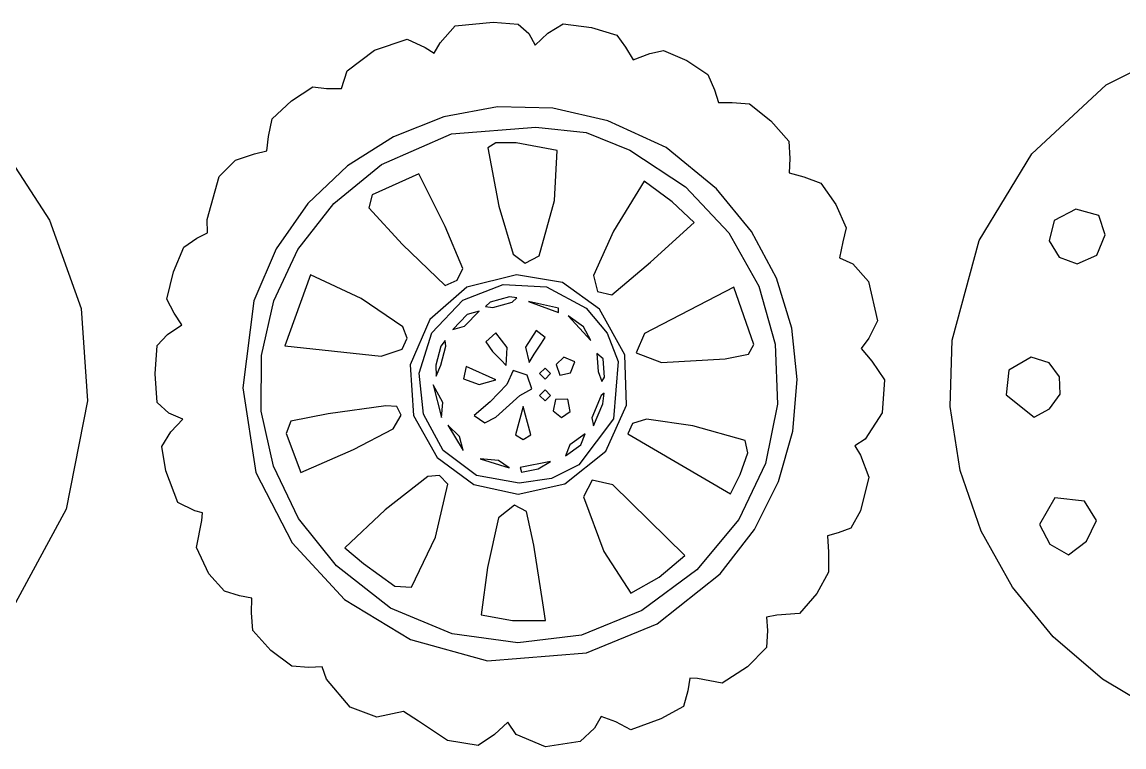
# Model space of a CAD drawing. Extents: x 1.4 to 78.7, y 1.5 to 53.2.
# Drawn here: x 16.51 to 33.5, y 17.34 to 28.52 of the extents above; entities that cross this region are included whole.
import ezdxf

# ---------------------------------------------------------------- set-up
doc = ezdxf.new("R2010")
doc.units = 0

msp = doc.modelspace()

# ---------------------------------------------------------------- linework, layer by layer
at = {"layer": 'Image'}
for p, q in [((22.958389, 28.198773), (23.1889, 28.45716)), ((23.1889, 28.45716), (23.775306, 28.517829)), ((23.775306, 28.517829), (24.162254, 28.484021)), ((24.162254, 28.484021), (24.325952, 28.340537)), ((24.617631, 28.348123), (24.855866, 28.490554)), ((24.855866, 28.490554), (25.287613, 28.434771)), ((25.287613, 28.434771), (25.680645, 28.316106)), ((21.945558, 28.084069), (22.449744, 28.252915)), ((22.449744, 28.252915), (22.725375, 28.125653)), ((22.867244, 28.039705), (22.958389, 28.198773)), ((24.325952, 28.340537), (24.420836, 28.163245)), ((24.420836, 28.163245), (24.617631, 28.348123)), ((25.680645, 28.316106), (25.812424, 28.13085)), ((33.222766, 27.548401), (34.651012, 28.271013)), ((21.5264, 27.766569), (21.945558, 28.084069)), ((22.725375, 28.125653), (22.867244, 28.039705)), ((25.812424, 28.13085), (25.930249, 27.93681)), ((25.930249, 27.93681), (26.186833, 28.030996)), ((26.186833, 28.030996), (26.398626, 28.078794)), ((26.398626, 28.078794), (26.757181, 27.925163)), ((26.757181, 27.925163), (27.0816, 27.707261)), ((21.436282, 27.49213), (21.5264, 27.766569)), ((27.0816, 27.707261), (27.185707, 27.471385)), ((20.666027, 27.303869), (20.996377, 27.516242)), ((20.996377, 27.516242), (21.205961, 27.492768)), ((32.075223, 26.48511), (33.222766, 27.548401)), ((21.205961, 27.492768), (21.436282, 27.49213)), ((27.185707, 27.471385), (27.248812, 27.276467)), ((20.371263, 27.024509), (20.666027, 27.303869)), ((23.84146, 27.208149), (23.014694, 27.056684)), ((24.692162, 27.192109), (23.84146, 27.208149)), ((25.542592, 26.996236), (24.692162, 27.192109)), ((27.248812, 27.276467), (27.459765, 27.278546)), ((27.459765, 27.278546), (27.725184, 27.256404)), ((27.725184, 27.256404), (28.05386, 26.997043)), ((20.312515, 26.753857), (20.371263, 27.024509)), ((23.014694, 27.056684), (22.23607, 26.750039)), ((23.131435, 26.792496), (24.431127, 26.894951)), ((24.431127, 26.894951), (25.208139, 26.813388)), ((26.440213, 26.581818), (25.542592, 26.996236)), ((28.05386, 26.997043), (28.331412, 26.679655)), ((20.284532, 26.530458), (20.312515, 26.753857)), ((22.23607, 26.750039), (21.529794, 26.300541)), ((22.054418, 26.320279), (23.131435, 26.792496)), ((25.208139, 26.813388), (25.880232, 26.540267)), ((28.331412, 26.679655), (28.34584, 26.412486)), ((20.094441, 26.485831), (20.284532, 26.530458)), ((23.817954, 26.655624), (23.692257, 26.57633)), ((23.692257, 26.57633), (23.863883, 25.681499)), ((24.12958, 26.653868), (23.817954, 26.655624)), ((24.761347, 26.535477), (24.12958, 26.653868)), ((24.719644, 25.767526), (24.761347, 26.535477)), ((25.880232, 26.540267), (26.740794, 25.978779)), ((27.214322, 25.945458), (26.440213, 26.581818)), ((16.294786, 26.454013), (16.939324, 25.463885)), ((19.550714, 26.136102), (19.803689, 26.386266)), ((19.803689, 26.386266), (20.094441, 26.485831)), ((28.34584, 26.412486), (28.338979, 26.192543)), ((31.264456, 25.149821), (32.075223, 26.48511)), ((21.529794, 26.300541), (20.920072, 25.720515)), ((21.321534, 25.721079), (22.054418, 26.320279)), ((22.627795, 26.175536), (21.91202, 25.851335)), ((23.035892, 25.364031), (22.627795, 26.175536)), ((28.338979, 26.192543), (28.562058, 26.131769)), ((19.367528, 25.475164), (19.550714, 26.136102)), ((26.103818, 26.062499), (25.629645, 25.291779)), ((26.531547, 25.744758), (26.103818, 26.062499)), ((28.562058, 26.131769), (28.824225, 26.034365)), ((28.824225, 26.034365), (29.054349, 25.706269)), ((21.91202, 25.851335), (21.85652, 25.651416)), ((26.740794, 25.978779), (27.405076, 25.266548)), ((27.753538, 25.290124), (27.214322, 25.945458)), ((20.920072, 25.720515), (20.43111, 25.022289)), ((20.766216, 25.010409), (21.321534, 25.721079)), ((21.85652, 25.651416), (22.375567, 25.087619)), ((23.863883, 25.681499), (24.081225, 24.940667)), ((24.485134, 24.912401), (24.719644, 25.767526)), ((26.872182, 25.427015), (26.531547, 25.744758)), ((29.054349, 25.706269), (29.216505, 25.346994)), ((19.37264, 25.269634), (19.367528, 25.475164)), ((32.754755, 25.634998), (32.418537, 25.460112)), ((33.110081, 25.537566), (32.754755, 25.634998)), ((33.206999, 25.237344), (33.110081, 25.537566)), ((16.939324, 25.463885), (17.427206, 24.102104)), ((23.305997, 24.719151), (23.035892, 25.364031)), ((26.199665, 24.816807), (26.872182, 25.427015)), ((29.216505, 25.346994), (29.165984, 25.131325)), ((32.418537, 25.460112), (32.342617, 25.143293)), ((19.009497, 25.046105), (19.207977, 25.183226)), ((19.207977, 25.183226), (19.37264, 25.269634)), ((25.629645, 25.291779), (25.319623, 24.610361)), ((27.405076, 25.266548), (27.866694, 24.44363)), ((28.141306, 24.567922), (27.753538, 25.290124)), ((30.846539, 23.611214), (31.264456, 25.149821)), ((32.342617, 25.143293), (32.49652, 24.892557)), ((33.078632, 24.925546), (33.206999, 25.237344)), ((18.849988, 24.666844), (19.009497, 25.046105)), ((20.43111, 25.022289), (20.087115, 24.218188)), ((20.391944, 24.21916), (20.766216, 25.010409)), ((22.375567, 25.087619), (23.033974, 24.453834)), ((29.165984, 25.131325), (29.110203, 24.883934)), ((24.081225, 24.940667), (24.267367, 24.798242)), ((24.267367, 24.798242), (24.485134, 24.912401)), ((24.485134, 24.912401), (24.485134, 24.912401)), ((25.601035, 24.313543), (26.199665, 24.816807)), ((29.110203, 24.883934), (29.31545, 24.7925)), ((32.49652, 24.892557), (32.776455, 24.791957)), ((32.776455, 24.791957), (33.078632, 24.925546)), ((33.078632, 24.925546), (33.078632, 24.925546)), ((18.746338, 24.244611), (18.849988, 24.666844)), ((23.221086, 24.538532), (23.305997, 24.719151)), ((29.31545, 24.7925), (29.556847, 24.517334)), ((20.959268, 24.621582), (20.564717, 23.527801)), ((21.739052, 24.257341), (20.959268, 24.621582)), ((23.033974, 24.453834), (23.221086, 24.538532)), ((23.221086, 24.538532), (23.221086, 24.538532)), ((23.307215, 24.231534), (23.928706, 24.473595)), ((24.133912, 24.621773), (23.36982, 24.429269)), ((23.928706, 24.473595), (24.595353, 24.437683)), ((24.843262, 24.501173), (24.133912, 24.621773)), ((25.412057, 24.088855), (24.843262, 24.501173)), ((25.319623, 24.610361), (25.384856, 24.363828)), ((28.377408, 23.799951), (28.141306, 24.567922)), ((29.556847, 24.517334), (29.697011, 23.913293)), ((23.36982, 24.429269), (22.796426, 23.930301)), ((24.595353, 24.437683), (25.206307, 24.107659)), ((25.384856, 24.363828), (25.601035, 24.313543)), ((27.482525, 24.428651), (26.108286, 23.715819)), ((27.793021, 23.545637), (27.482525, 24.428651)), ((27.866694, 24.44363), (28.119263, 23.55008)), ((18.859434, 24.031898), (18.746338, 24.244611)), ((20.087115, 24.218188), (19.914704, 22.877684)), ((20.202196, 23.378226), (20.391944, 24.21916)), ((22.382774, 23.81837), (21.739052, 24.257341)), ((22.831726, 23.727638), (23.307215, 24.231534)), ((23.729027, 24.199834), (23.658174, 24.133311)), ((23.658174, 24.133311), (23.77136, 24.117761)), ((24.02536, 24.281908), (23.729027, 24.199834)), ((23.77136, 24.117761), (24.067693, 24.199834)), ((24.138545, 24.266356), (24.02536, 24.281908)), ((24.067693, 24.199834), (24.138545, 24.266356)), ((24.067693, 24.199834), (24.067693, 24.199834)), ((24.783125, 24.105651), (24.321693, 24.211428)), ((24.321693, 24.211428), (24.783125, 24.042032)), ((17.427206, 24.102104), (17.523807, 22.675841)), ((18.974049, 23.849143), (18.859434, 24.031898)), ((23.372122, 24.009501), (23.150982, 23.778031)), ((23.334181, 23.827611), (23.557033, 24.061994)), ((23.557033, 24.061994), (23.372122, 24.009501)), ((23.557033, 24.061994), (23.557033, 24.061994)), ((24.783125, 24.042032), (24.783125, 24.105651)), ((24.783125, 24.105651), (24.783125, 24.105651)), ((25.168673, 23.818501), (24.928654, 23.988353)), ((24.928654, 23.988353), (25.280906, 23.607168)), ((25.206307, 24.107659), (25.529564, 23.72011)), ((25.804958, 23.387719), (25.412057, 24.088855)), ((18.754866, 23.700323), (18.974049, 23.849143)), ((22.44997, 23.646086), (22.382774, 23.81837)), ((22.796426, 23.930301), (22.49437, 23.234886)), ((23.150982, 23.778031), (23.334181, 23.827611)), ((25.280906, 23.607168), (25.168673, 23.818501)), ((25.168673, 23.818501), (25.168673, 23.818501)), ((28.461628, 23.007307), (28.377408, 23.799951)), ((29.697011, 23.913293), (29.566531, 23.645446)), ((18.597628, 23.530021), (18.754866, 23.700323)), ((22.370986, 23.476099), (22.44997, 23.646086)), ((22.631916, 23.105786), (22.831726, 23.727638)), ((23.034646, 23.607167), (22.967028, 23.522502)), ((23.044447, 23.522502), (23.034646, 23.607167)), ((23.816215, 23.727161), (23.660478, 23.585994)), ((23.990671, 23.501732), (23.816215, 23.727161)), ((24.43684, 23.761542), (24.275031, 23.504226)), ((24.575692, 23.655709), (24.43684, 23.761542)), ((24.491026, 23.522502), (24.575692, 23.655709)), ((25.529564, 23.72011), (25.700459, 23.285996)), ((26.108286, 23.715819), (25.976569, 23.415925)), ((29.566531, 23.645446), (29.443699, 23.48508)), ((30.815246, 22.591384), (30.846539, 23.611214)), ((18.564366, 23.094375), (18.597628, 23.530021)), ((20.564717, 23.527801), (22.046495, 23.365586)), ((22.046495, 23.365586), (22.370986, 23.476099)), ((22.370986, 23.476099), (22.370986, 23.476099)), ((22.967028, 23.522502), (22.889608, 23.226169)), ((22.967027, 23.226169), (23.044446, 23.522502)), ((23.044446, 23.522502), (23.044447, 23.522502)), ((23.660478, 23.585994), (23.765152, 23.437827)), ((23.765152, 23.437827), (23.89836, 23.305829)), ((23.975596, 23.221568), (23.990672, 23.501732)), ((23.990672, 23.501732), (23.990671, 23.501732)), ((24.275031, 23.504226), (24.327468, 23.268502)), ((24.406359, 23.395502), (24.491026, 23.522502)), ((27.709452, 23.398468), (27.793021, 23.545637)), ((28.119263, 23.55008), (28.1564, 22.625952)), ((29.443699, 23.48508), (29.610235, 23.291471)), ((20.20045, 22.5185), (20.202196, 23.378226)), ((23.89836, 23.305829), (23.975596, 23.221568)), ((24.327468, 23.268502), (24.406359, 23.395502)), ((24.406359, 23.395502), (24.406359, 23.395502)), ((24.863173, 23.350259), (24.745025, 23.240279)), ((25.035429, 23.278096), (24.863173, 23.350259)), ((24.968402, 23.111214), (25.035429, 23.278096)), ((25.035429, 23.278096), (25.035429, 23.278096)), ((25.469858, 23.327898), (25.373975, 23.410113)), ((25.373975, 23.410113), (25.393187, 23.130326)), ((25.489136, 23.040614), (25.469848, 23.327898)), ((25.469848, 23.327898), (25.469858, 23.327898)), ((25.700459, 23.285996), (25.631637, 22.399907)), ((25.828305, 22.611501), (25.804958, 23.387719)), ((25.976569, 23.415925), (26.370798, 23.271142)), ((26.370798, 23.271142), (27.348521, 23.323363)), ((27.348521, 23.323363), (27.709452, 23.398468)), ((27.348521, 23.323363), (27.348521, 23.323363)), ((29.610235, 23.291471), (29.806908, 23.001132)), ((32.064586, 23.353169), (31.72176, 23.149537)), ((32.344916, 23.263164), (32.064586, 23.353169)), ((22.49437, 23.234886), (22.544294, 22.453041)), ((22.69861, 22.470441), (22.631916, 23.105786)), ((22.889608, 23.226169), (22.894262, 23.056836)), ((22.894262, 23.056836), (22.967027, 23.226169)), ((23.356474, 23.206394), (23.319295, 23.017366)), ((23.813693, 23.000911), (23.356474, 23.206394)), ((24.083116, 23.143746), (23.983026, 22.931934)), ((24.297502, 23.074978), (24.083116, 23.143746)), ((24.575692, 23.183836), (24.491026, 23.099169)), ((24.491026, 23.099169), (24.575692, 23.014502)), ((24.660359, 23.099169), (24.575692, 23.183836)), ((24.575692, 23.014502), (24.660359, 23.099169)), ((24.660359, 23.099169), (24.660359, 23.099169)), ((24.745025, 23.240279), (24.800735, 23.071681)), ((24.800735, 23.071681), (24.968402, 23.111214)), ((25.393187, 23.130326), (25.449877, 22.976006)), ((31.72176, 23.149537), (31.682703, 22.769805)), ((32.50409, 23.046528), (32.344916, 23.263164)), ((18.598485, 22.653156), (18.564366, 23.094375)), ((23.319295, 23.017366), (23.559693, 22.929836)), ((23.559693, 22.929836), (23.813693, 23.000911)), ((23.983026, 22.931934), (23.729027, 22.662263)), ((23.813693, 23.000911), (23.813693, 23.000911)), ((24.368073, 22.863763), (24.297502, 23.074978)), ((25.449877, 22.976006), (25.489136, 23.040614)), ((28.393749, 22.21109), (28.461628, 23.007307)), ((29.806908, 23.001132), (29.772168, 22.49456)), ((32.51391, 22.783329), (32.50409, 23.046528)), ((19.914704, 22.877684), (20.117421, 21.575171)), ((22.999063, 22.65467), (22.847504, 22.922779)), ((22.847504, 22.922779), (22.978511, 22.421837)), ((23.813693, 22.427882), (24.183648, 22.760503)), ((24.183648, 22.760503), (24.368073, 22.863763)), ((24.575692, 22.845169), (24.491026, 22.760503)), ((24.491026, 22.760503), (24.575692, 22.675836)), ((24.660359, 22.760503), (24.575692, 22.845169)), ((24.575692, 22.675836), (24.660359, 22.760503)), ((24.660359, 22.760503), (24.660359, 22.760503)), ((25.437928, 22.760503), (25.29305, 22.413488)), ((25.485549, 22.795674), (25.437928, 22.760503)), ((25.464043, 22.633503), (25.485549, 22.795674)), ((31.682703, 22.769805), (32.113344, 22.424411)), ((32.346177, 22.553636), (32.51391, 22.783329)), ((17.523807, 22.675841), (17.193147, 21.009746)), ((18.777427, 22.490461), (18.598485, 22.653156)), ((22.120362, 22.603039), (21.231363, 22.476039)), ((22.292372, 22.589519), (22.120362, 22.603039)), ((22.357229, 22.457156), (22.292372, 22.589519)), ((22.978511, 22.421837), (22.999064, 22.65467)), ((22.999064, 22.65467), (22.999063, 22.65467)), ((23.729027, 22.662263), (23.483092, 22.451899)), ((24.237026, 22.59117), (24.119107, 22.153142)), ((24.354945, 22.153147), (24.237026, 22.59117)), ((24.735469, 22.700146), (24.696903, 22.524354)), ((24.924879, 22.703752), (24.735469, 22.700146)), ((24.96125, 22.51388), (24.924879, 22.703752)), ((25.322171, 22.294837), (25.464029, 22.633503)), ((25.464029, 22.633503), (25.464043, 22.633503)), ((25.510018, 21.900936), (25.828305, 22.611501)), ((28.1564, 22.625952), (27.97172, 21.711302)), ((30.9699, 21.603319), (30.815246, 22.591384)), ((18.990488, 22.393386), (18.777427, 22.490461)), ((20.390185, 21.670872), (20.20045, 22.5185)), ((21.231363, 22.476039), (20.653981, 22.364042)), ((22.235514, 22.247764), (22.357229, 22.457156)), ((22.544294, 22.453041), (22.911659, 21.802593)), ((23.00327, 21.913245), (22.69861, 22.470441)), ((23.483092, 22.451899), (23.64436, 22.33717)), ((23.64436, 22.33717), (23.813693, 22.427882)), ((23.813693, 22.427882), (23.813693, 22.427882)), ((24.696903, 22.524354), (24.829692, 22.421837)), ((24.829692, 22.421837), (24.96125, 22.51388)), ((24.96125, 22.51388), (24.96125, 22.51388)), ((29.772168, 22.49456), (29.508646, 22.089446)), ((32.113344, 22.424411), (32.346177, 22.553636)), ((32.346177, 22.553636), (32.346177, 22.553636)), ((18.808714, 22.199896), (18.990488, 22.393386)), ((20.653981, 22.364042), (20.583112, 22.173697)), ((21.623056, 21.92799), (22.235514, 22.247764)), ((23.253843, 22.128144), (23.075699, 22.304729)), ((23.075699, 22.304729), (23.310625, 21.913837)), ((25.631637, 22.399907), (25.092798, 21.693067)), ((25.29305, 22.413488), (25.322171, 22.294837)), ((25.921967, 22.326491), (25.849683, 22.167837)), ((26.139939, 22.393636), (25.921967, 22.326491)), ((26.852002, 22.292389), (26.139939, 22.393636)), ((27.65958, 22.067235), (26.852002, 22.292389)), ((18.670581, 21.973878), (18.808714, 22.199896)), ((20.583112, 22.173697), (20.812594, 21.575171)), ((23.310625, 21.913837), (23.253843, 22.128144)), ((23.253843, 22.128144), (23.253843, 22.128144)), ((24.119107, 22.153142), (24.237026, 22.08317)), ((24.237026, 22.08317), (24.354945, 22.153142)), ((24.354945, 22.153142), (24.354945, 22.153147)), ((25.194602, 22.167837), (24.956691, 21.998504)), ((25.126025, 21.998504), (25.194602, 22.167837)), ((25.849683, 22.167837), (27.432053, 21.242468)), ((28.173554, 21.432396), (28.393749, 22.21109)), ((29.508646, 22.089446), (29.34872, 21.984333)), ((18.728919, 21.601415), (18.670581, 21.973878)), ((20.812594, 21.575171), (21.623056, 21.92799)), ((21.623056, 21.92799), (21.623056, 21.92799)), ((23.51736, 21.525839), (23.00327, 21.913245)), ((24.956691, 21.998504), (24.888114, 21.829171)), ((24.888114, 21.829171), (25.126025, 21.998504)), ((25.126025, 21.998504), (25.126025, 21.998504)), ((27.699109, 21.87514), (27.65958, 22.067235)), ((29.34872, 21.984333), (29.43356, 21.840722)), ((22.911659, 21.802593), (23.47627, 21.38565)), ((23.856891, 21.757686), (23.572824, 21.785856)), ((23.572824, 21.785856), (24.021968, 21.643425)), ((24.021968, 21.643425), (23.856891, 21.757686)), ((23.856891, 21.757686), (23.856891, 21.757686)), ((24.660359, 21.742636), (24.188445, 21.649728)), ((24.469859, 21.628535), (24.660359, 21.742636)), ((24.878015, 21.396763), (25.510018, 21.900936)), ((27.580219, 21.543178), (27.699109, 21.87514)), ((29.43356, 21.840722), (29.564003, 21.50234)), ((18.913136, 21.111768), (18.728919, 21.601415)), ((20.117421, 21.575171), (20.675881, 20.486433)), ((20.774879, 20.866238), (20.390185, 21.670872)), ((24.188445, 21.649728), (24.209832, 21.580002)), ((24.209832, 21.580002), (24.469859, 21.628535)), ((24.469859, 21.628535), (24.469859, 21.628535)), ((25.092798, 21.693067), (24.676172, 21.483013)), ((27.97172, 21.711302), (27.55884, 20.846184)), ((31.296308, 20.667834), (30.9699, 21.603319)), ((22.767504, 21.51292), (22.11247, 20.997729)), ((22.945549, 21.52499), (22.767504, 21.51292)), ((23.077676, 21.395519), (22.945549, 21.52499)), ((24.176899, 21.40915), (23.51736, 21.525839)), ((23.51736, 21.525839), (23.51736, 21.525839)), ((24.676172, 21.483013), (24.176899, 21.40915)), ((25.298573, 21.452642), (25.168358, 21.198227)), ((25.61812, 21.38171), (25.298573, 21.452642)), ((27.432053, 21.242468), (27.580219, 21.543178)), ((27.580219, 21.543178), (27.580219, 21.543178)), ((27.800825, 20.692323), (28.173554, 21.432396)), ((29.564003, 21.50234), (29.434883, 20.984217)), ((22.88823, 20.57373), (23.077676, 21.395519)), ((23.47627, 21.38565), (24.158323, 21.238333)), ((24.158323, 21.238333), (24.878015, 21.396763)), ((24.878015, 21.396763), (24.878015, 21.396763)), ((26.726074, 20.291232), (25.61812, 21.38171)), ((19.176458, 20.982505), (18.913136, 21.111768)), ((24.103989, 21.067172), (23.859109, 20.876672)), ((24.28975, 20.971854), (24.103989, 21.067172)), ((25.168358, 21.198227), (25.482416, 20.355626)), ((32.433319, 21.180953), (32.195682, 20.76959)), ((32.887334, 21.130671), (32.433319, 21.180953)), ((33.075088, 20.83113), (32.887334, 21.130671)), ((17.193147, 21.009746), (16.413655, 19.563877)), ((19.294764, 20.950518), (19.176458, 20.982505)), ((19.282203, 20.834339), (19.294764, 20.950518)), ((22.11247, 20.997729), (21.487741, 20.412524)), ((24.401621, 20.453339), (24.28975, 20.971854)), ((29.434883, 20.984217), (29.284258, 20.713899)), ((19.201035, 20.418931), (19.282203, 20.834339)), ((21.358011, 20.135487), (20.774879, 20.866238)), ((23.859109, 20.876672), (23.688163, 20.109418)), ((27.55884, 20.846184), (26.911375, 20.070654)), ((32.195682, 20.76959), (32.353134, 20.46912)), ((32.918343, 20.512137), (33.075088, 20.83113)), ((22.514258, 19.807876), (22.88823, 20.57373)), ((22.88823, 20.57373), (22.88823, 20.57373)), ((27.275346, 20.01197), (27.800825, 20.692323)), ((29.09238, 20.643839), (28.926528, 20.597779)), ((28.926528, 20.597779), (28.94211, 20.34513)), ((29.284258, 20.713899), (29.09238, 20.643839)), ((31.780278, 19.805747), (31.296308, 20.667834)), ((19.395033, 20.00884), (19.201035, 20.418931)), ((20.675881, 20.486433), (21.483659, 19.617296)), ((21.487741, 20.412524), (21.77421, 20.168349)), ((24.540107, 19.56434), (24.401621, 20.453339)), ((32.353134, 20.46912), (32.641703, 20.305173)), ((32.641703, 20.305173), (32.918343, 20.512137)), ((32.918343, 20.512137), (32.918343, 20.512137)), ((25.482416, 20.355626), (25.893887, 19.712507)), ((26.332534, 19.960913), (26.726074, 20.291232)), ((28.94211, 20.34513), (28.941976, 20.039119)), ((22.194516, 19.481762), (21.358011, 20.135487)), ((21.77421, 20.168349), (22.257126, 19.818996)), ((23.688163, 20.109418), (23.588598, 19.380251)), ((26.911375, 20.070654), (26.063633, 19.44506)), ((28.941976, 20.039119), (28.765099, 19.710131)), ((19.632869, 19.74339), (19.395033, 20.00884)), ((25.893887, 19.712507), (26.332534, 19.960913)), ((26.301329, 19.24027), (27.275346, 20.01197)), ((26.332534, 19.960913), (26.332534, 19.960913)), ((19.867401, 19.673989), (19.632869, 19.74339)), ((22.257126, 19.818996), (22.514258, 19.807876)), ((28.765099, 19.710131), (28.493197, 19.400833)), ((32.407618, 19.037872), (31.780278, 19.805747)), ((20.057614, 19.636556), (19.867401, 19.673989)), ((20.050499, 19.41021), (20.057614, 19.636556)), ((21.483659, 19.617296), (22.500636, 19.000433)), ((24.583365, 19.289174), (24.540107, 19.56434)), ((20.06821, 19.134829), (20.050499, 19.41021)), ((23.145219, 19.084492), (22.194516, 19.481762)), ((23.588598, 19.380251), (24.071529, 19.289174)), ((26.063633, 19.44506), (25.135799, 19.067571)), ((28.144614, 19.371615), (27.987319, 19.34444)), ((28.493197, 19.400833), (28.144614, 19.371615)), ((24.071529, 19.289174), (24.583365, 19.289174)), ((25.210691, 18.795393), (26.301329, 19.24027)), ((27.987319, 19.34444), (28.00089, 19.137388)), ((20.34685, 18.829527), (20.06821, 19.134829)), ((24.154215, 18.945082), (23.145219, 19.084492)), ((23.145219, 19.084492), (23.145219, 19.084492)), ((25.135799, 19.067571), (24.154215, 18.945082)), ((28.00089, 19.137388), (27.984737, 18.87635)), ((33.164134, 18.385026), (32.407618, 19.037872)), ((22.500636, 19.000433), (23.686693, 18.668515)), ((27.984737, 18.87635), (27.692344, 18.575398)), ((20.673383, 18.586304), (20.34685, 18.829527)), ((23.686693, 18.668515), (25.210691, 18.795393)), ((25.210691, 18.795393), (25.210691, 18.795393)), ((20.935074, 18.569516), (20.673383, 18.586304)), ((21.141691, 18.57531), (20.935074, 18.569516)), ((21.204054, 18.386509), (21.141691, 18.57531)), ((27.692344, 18.575398), (27.305954, 18.323691)), ((21.570029, 17.955964), (21.204054, 18.386509)), ((26.805551, 18.400364), (26.77708, 18.207992)), ((26.925247, 18.399627), (26.805551, 18.400364)), ((27.305954, 18.323691), (26.925247, 18.399627)), ((34.035634, 17.868025), (33.164134, 18.385026)), ((26.77708, 18.207992), (26.705842, 17.967784)), ((21.983828, 17.802491), (21.570029, 17.955964)), ((22.394351, 17.889895), (21.983828, 17.802491)), ((22.62287, 17.737283), (22.394351, 17.889895)), ((26.705842, 17.967784), (26.359219, 17.7756)), ((23.068546, 17.441411), (22.62287, 17.737283)), ((24.001524, 17.722842), (23.796348, 17.532343)), ((24.129631, 17.532343), (24.001524, 17.722842)), ((25.441403, 17.810245), (25.337749, 17.631082)), ((25.66725, 17.731134), (25.441403, 17.810245)), ((25.896386, 17.608474), (25.66725, 17.731134)), ((26.359219, 17.7756), (25.896386, 17.608474)), ((23.796348, 17.532343), (23.542693, 17.364935)), ((24.580566, 17.341843), (24.129631, 17.532343)), ((25.337749, 17.631082), (25.114606, 17.427082)), ((23.068605, 17.441411), (23.068546, 17.441411)), ((23.542693, 17.364935), (23.068605, 17.441411)), ((25.114606, 17.427082), (24.580566, 17.341843))]:
    msp.add_line(p, q, dxfattribs=at)

doc.saveas('drawing.dxf')
